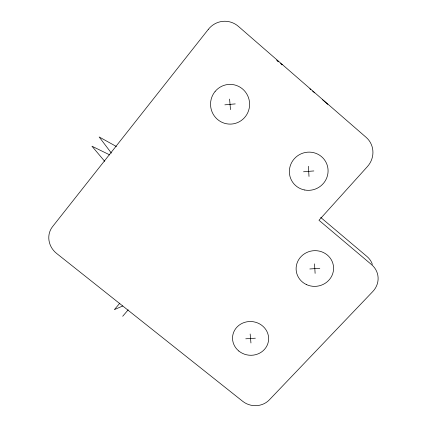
<?xml version="1.0" encoding="UTF-8"?>
<svg xmlns="http://www.w3.org/2000/svg" width="427" height="427" viewBox="0 0 427 427"><rect width="100%" height="100%" fill="white"/><g stroke="black" fill="none" stroke-linecap="round" stroke-linejoin="round"><path stroke-width="0.64" d="M119.843 303.175L114.356 309.655L122.795 305.962M122.698 316.268L128.201 309.821M281.532 64.819L282.007 64.514M224.858 104.839L235.234 103.91M303.533 171.777L313.845 170.944M309.831 268.973L319.807 268.284M245.76 338.798L255.357 338.205M109.782 154.926L91.944 146.205L104.711 161.326M116.422 146.52L99.155 136.955L111.383 153.09M309.853 88.821L310.755 89.51M322.566 99.87L322.86 100.073M323.447 100.548L327.861 104.418M320.693 217.418L367.028 256.547A19.268 18.18 -13.1 0 1 372.387 264.42M312.607 91.084L314.667 92.883M276.685 60.09L278.628 61.782M280.566 63.468L282.023 64.733M277.123 60.522L278.447 61.808M229.582 99.091L230.505 109.643M250.163 333.999L250.948 342.988M308.363 166.274L309.004 176.431M314.518 263.87L315.115 273.371M208.339 29.346L52.532 226.673A19.85 18.478 38.3 0 0 56.61 253.435L242.744 401.348A18.937 17.347 6.5 0 0 269.298 399.907L372.787 291.529A20.138 18.932 -12.6 0 0 371.629 264.687L318.98 220.268L367.396 166.61A21.227 20.443 -36.5 0 0 366.131 137.345L238.394 26.373A22.065 21.238 -88.2 0 0 208.339 29.346M238.821 351.026A18.067 16.866 6.8 0 0 268.327 341.792A18.067 16.866 6.8 0 0 244.612 322.374A18.067 16.866 6.8 0 0 238.821 351.026M306.367 284.547A18.756 17.849 -7.5 0 0 333.562 267.329A18.756 17.849 -7.5 0 0 304.622 253.67A18.756 17.849 -7.5 0 0 306.367 284.547M215.101 91.474A19.866 19.53 88.3 0 0 226.705 123.809A19.866 19.53 88.3 0 0 248.423 97.447A19.866 19.53 88.3 0 0 215.101 91.474M304.771 190.02A19.466 19.007 -28.4 0 0 327.114 164.897A19.466 19.007 -28.4 0 0 294.278 158.791A19.466 19.007 -28.4 0 0 304.771 190.02"/></g></svg>
